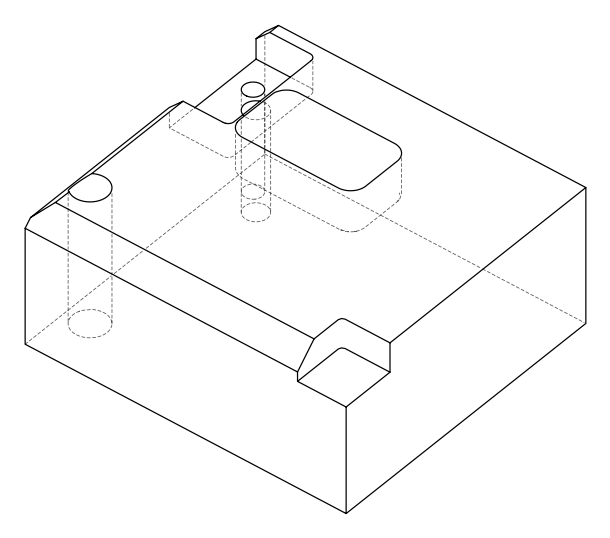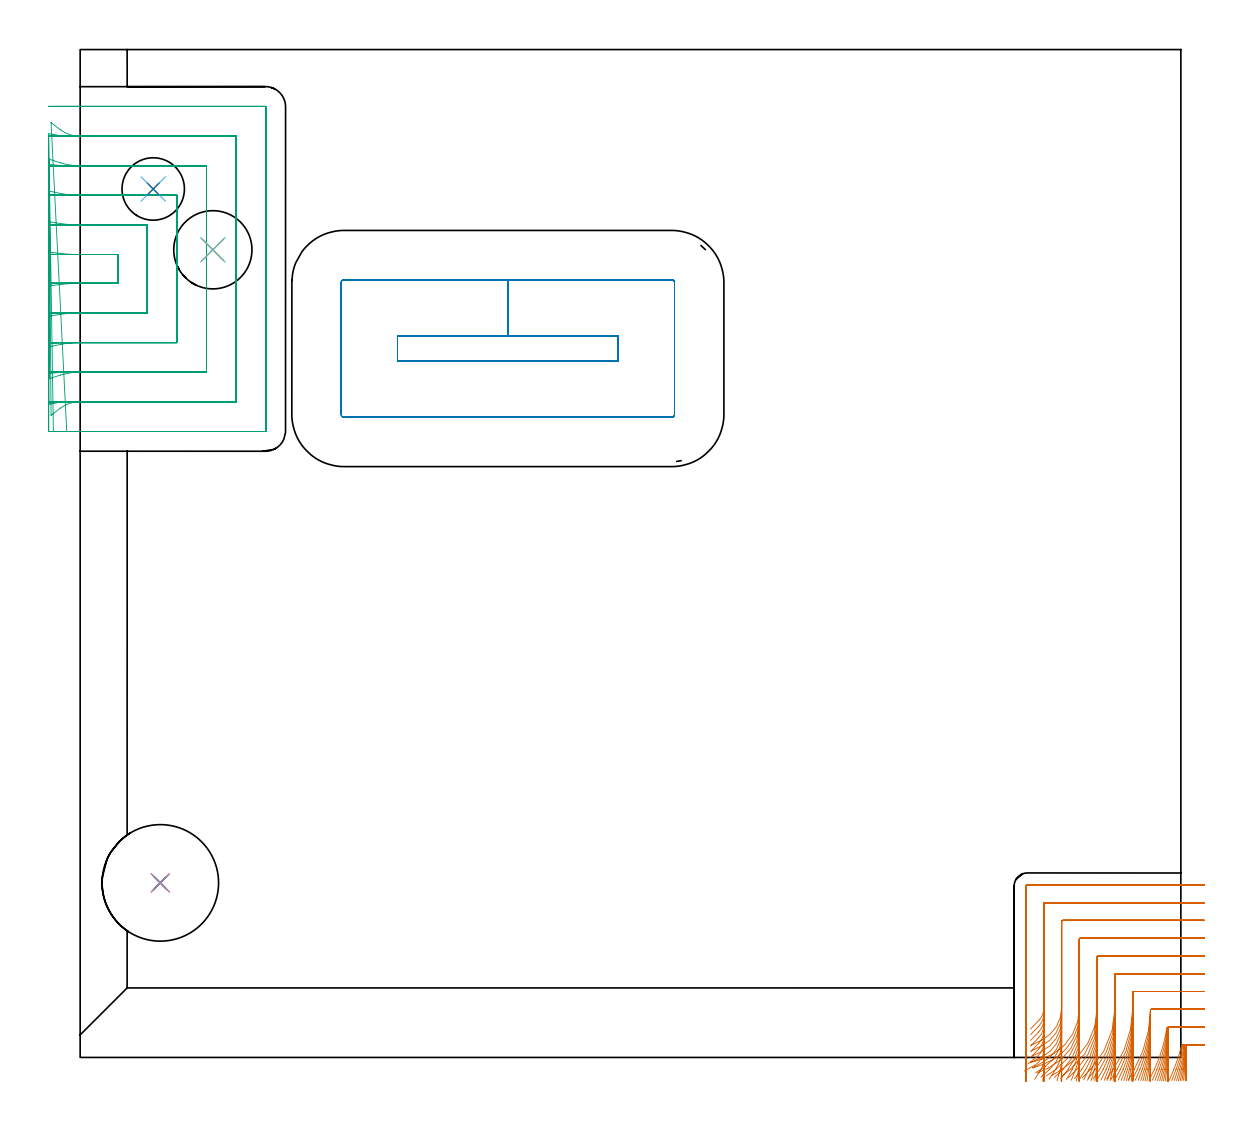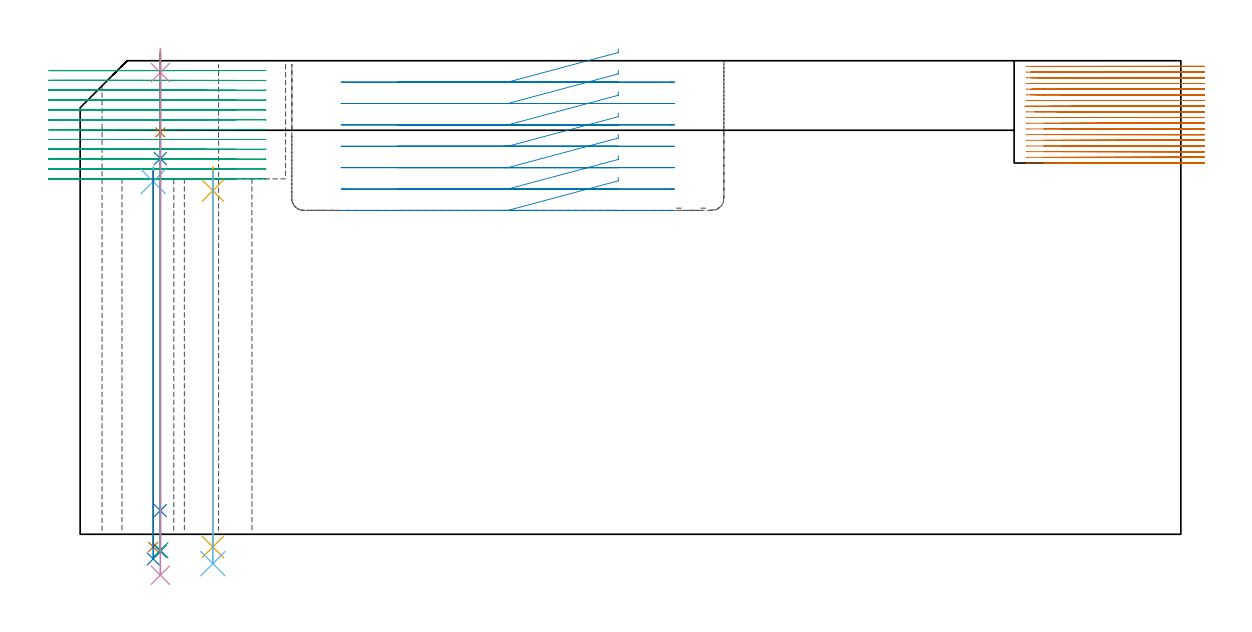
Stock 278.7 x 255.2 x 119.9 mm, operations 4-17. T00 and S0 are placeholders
(PLAN: 17 operations, 12 tool changes, 80.7 min)
(1 AREA_MILL | FG_CHAMFER_SURFACE | UGT0205_001 | 5.69 min | 11259 mm3)
(2 AREA_MILL_1 | FG_CHAMFER_SURFACE_1 | UGT0205_001 | 0.58 min | 1127 mm3)
(3 AREA_MILL_2 | FG_CHAMFER_SURFACE_2 | UGT0205_001 | 13.24 min | 36922 mm3)
(4 MILL_CORNER_NOTCH_RECTANGULAR | CORNER_NOTCH_RECTANGULAR | NXT0201_008 | Follow Part, ap 1.5, ae 75% | 23.04 min | 49807 mm3)
(5 MILL_RECTANGULAR_POCKET | POCKET_RECTANGULAR_STRAIGHT | NXT0201_007 | Follow Part, ap 6.25, ae 75% | 6.21 min | 241589 mm3)
(6 MILL_SLOT | SLOT_PARTIAL_RECTANGULAR | NXT0201_013 | Follow Part, ap 2.5, ae 75% | 28.45 min | 142268 mm3)
(7 SPOT_DRILL | STEP1HOLE | NXT0321_9005460120000 | 0.05 min | 192 mm3)
(8 SPOT_DRILL_1 | STEP1HOLE_1 | NXT0321_9005460120000 | 0.06 min | 175 mm3)
(9 SPOT_DRILL_2 | STEP1HOLE_2 | NXT0321_9005460120000 | 0.04 min | 13 mm3)
(10 DRILL_BLIND_HOLE_INTO_CENTER | STEP1HOLE | NXT0301_092 | 0.08 min | 1753 mm3)
(11 GUN_DRILL_THROUGH_HOLE | STEP1HOLE | UGT0307_009 | 0.6 min | 11652 mm3)
(12 DRILL_TO_ENLARGE_THROUGH_HOLE | STEP1HOLE | NXT0301_104 | 0.51 min | 4853 mm3)
(13 DRILL_TO_ENLARGE_THROUGH_HOLE_1 | STEP1HOLE | UGT0301_394 | 0.53 min | 63202 mm3)
(14 DRILL_THROUGH_HOLE_INTO_CENTER | STEP1HOLE_1 | NXT0301_065 | 0.39 min | 6104 mm3)
(15 DRILL_TO_ENLARGE_THROUGH_HOLE_2 | STEP1HOLE_1 | UGT0301_264 | 0.41 min | 21421 mm3)
(16 DRILL_THROUGH_HOLE_INTO_CENTER_1 | STEP1HOLE_2 | NXT0301_065 | 0.39 min | 6222 mm3)
(17 DRILL_TO_ENLARGE_THROUGH_HOLE_3 | STEP1HOLE_2 | UGT0301_240 | 0.4 min | 11395 mm3)
(TOOL UGT0205_001 | Chamfer Mill 20 x 3 x 45 deg. | D20 FL50 Z2)
(TOOL NXT0201_008 | ENDMILL 6mm [2P460-0600-NA 1630] | D6 FL26 Z6)
(TOOL NXT0201_007 | ENDMILL 25mm [R216.25-25050GCK54P 1620] | D25 R3 FL54 Z5)
(TOOL NXT0201_013 | ENDMILL 10mm | D10 FL30 Z4)
(TOOL NXT0321_9005460120000 | NC Spot Drill, 142deg, 12mm, Carbide, Uncoated | D12 PA142 FL30 Z2)
(TOOL NXT0301_092 | Carbide Drill 12.1mm [860.1-1210-061A1-MM 2214] | D12.1 PA140 FL77 Z2)
(TOOL UGT0307_009 | Gun Drill 12 mm | D12 PA130 FL24 Z1)
(TOOL NXT0301_104 | Carbide Drill 14mm [860.1-1400-112A1-MM 2214] | D14 PA140 FL123 Z2)
(TOOL UGT0301_394 | Twist Drill 29.5 mm | D29.5 PA118 FL165 Z2)
(TOOL NXT0301_065 | Carbide Drill 9.4mm [860.1-0940-075A1-MM 2214] | D9.4 PA140 FL98 Z2)
(TOOL UGT0301_264 | Twist Drill 19.8 mm | D19.8 PA118 FL140 Z2)
(TOOL UGT0301_240 | Twist Drill 15.8 mm | D15.8 PA118 FL120 Z2)
(OP 4 MILL_CORNER_NOTCH_RECTANGULAR)
G17 G21 G94 G90
T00 M6
G54
G17 G0 G90 X284.7 Y3.2 S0 M3
G43 Z129.9 H1
Z118.461
G94 G1 X281.7 F250.
X279.154 F500.
G3 X278.866 Y2.973 R0.3
G2 X276.921 Y-3. R40.5
G1 X275.774 Y-5.772 F250.
G0 Z129.9
X284.7 Y7.7
Z118.461
G1 X281.7
X275.439 F500.
G3 X275.145 Y7.445 R0.3
G2 X271.998 Y-3. R36.
G1 X270.707 Y-5.708 F250.
G0 Z129.9
X284.7 Y12.2
Z118.461
G1 X281.7
X271.292 F500.
G3 X270.995 Y11.908 R0.3
G2 X266.929 Y-3. R31.5
G1 X265.454 Y-5.612 F250.
G0 Z129.9
X284.7 Y16.7
Z118.461
G1 X281.7
X266.797 F500.
G3 X266.5 Y16.403 R0.3
G1 Y12.488
G2 X261.616 Y-3. R27.
G1 X259.895 Y-5.457 F250.
G0 Z129.9
X284.7 Y21.2
Z118.461
G1 X281.7
X262.297 F500.
G3 X262. Y20.903 R0.3
G1 Y12.488
G2 X255.821 Y-3. R22.5
G1 X253.755 Y-5.176 F250.
G0 Z129.9
X284.7 Y25.7
Z118.461
G1 X281.7
X257.798 F500.
G3 X257.5 Y25.402 R0.3
G1 Y12.488
G2 X248.671 Y-3. R18.
G1 X246.09 Y-4.529 F250.
G0 Z129.9
X284.7 Y30.2
Z118.461
G1 X281.7
X253.298 F500.
G3 X253. Y29.902 R0.3
G1 Y12.488
G2 X243.526 Y-0.397 R13.5
G1 X240.663 Y-1.292 F250.
G0 Z129.9
X284.7 Y34.7
Z118.461
G1 X281.7
X248.798 F500.
G3 X248.5 Y34.402 R0.3
G1 Y12.488
G2 X243.5 Y4.426 R9.
G1 X240.813 Y3.093 F250.
G0 Z129.9
X284.7 Y39.2
Z118.461
G1 X281.7
X244.298 F500.
G3 X244. Y38.902 R0.3
G1 Y12.488
G2 X242.726 Y9.351 R4.5
G1 X240.635 Y7.2 F250.
G0 Z129.9
X284.7 Y43.7
Z118.461
G1 X281.7
X239.798 F500.
G3 X239.5 Y43.402 R0.3
G1 Y12.488
Y9.488 F250.
G0 Z129.9
X284.7 Y3.2
Z117.022
G1 X281.7
X279.476 F500.
G3 X279.186 Y2.963 R0.3
G2 X277.488 Y-3. R40.5
G1 X276.447 Y-5.814 F250.
G0 Z129.9
X284.7 Y7.7
Z117.022
G1 X281.7
X275.614 F500.
G3 X275.319 Y7.433 R0.3
G2 X272.648 Y-3. R36.
G1 X271.478 Y-5.762 F250.
G0 Z129.9
X284.7 Y12.2
Z117.022
G1 X281.7
X271.297 F500.
G3 X271. Y11.903 R0.3
G1 Y11.043
G2 X267.697 Y-3. R31.5
G1 X266.359 Y-5.685 F250.
G0 Z129.9
X284.7 Y16.7
Z117.022
G1 X281.7
X266.797 F500.
G3 X266.5 Y16.403 R0.3
G1 Y11.043
G2 X262.561 Y-3. R27.
G1 X261.001 Y-5.562 F250.
G0 Z129.9
X284.7 Y21.2
Z117.022
G1 X281.7
X262.297 F500.
G3 X262. Y20.903 R0.3
G1 Y11.043
G2 X257.08 Y-3. R22.5
G1 X255.208 Y-5.344 F250.
G0 Z129.9
X284.7 Y25.7
Z117.022
G1 X281.7
X257.798 F500.
G3 X257.5 Y25.402 R0.3
G1 Y11.043
G2 X250.761 Y-3. R18.
G1 X248.42 Y-4.877 F250.
G0 Z129.9
X284.7 Y30.2
Z117.022
G1 X281.7
X253.298 F500.
G3 X253. Y29.902 R0.3
G1 Y11.043
G2 X244.015 Y-1.68 R13.5
G1 X241.187 Y-2.683 F250.
G0 Z129.9
X284.7 Y34.7
Z117.022
G1 X281.7
X248.798 F500.
G3 X248.5 Y34.402 R0.3
G1 Y11.043
G2 X243.5 Y2.98 R9.
G1 X240.813 Y1.647 F250.
G0 Z129.9
X284.7 Y39.2
Z117.022
G1 X281.7
X244.298 F500.
G3 X244. Y38.902 R0.3
G1 Y11.043
G2 X242.728 Y7.907 R4.5
G1 X240.638 Y5.755 F250.
G0 Z129.9
X284.7 Y43.7
Z117.022
G1 X281.7
X239.798 F500.
G3 X239.5 Y43.402 R0.3
G1 Y11.043
Y8.043 F250.
G0 Z129.9
X284.7 Y3.2
Z115.583
G1 X281.7
X279.742 F500.
G3 X279.45 Y2.952 R0.3
G2 X277.989 Y-3. R40.5
G1 X277.055 Y-5.851 F250.
G0 Z129.9
X284.7 Y7.7
Z115.583
G1 X281.7
X275.73 F500.
G3 X275.434 Y7.421 R0.3
G2 X273.222 Y-3. R36.
G1 X272.171 Y-5.81 F250.
G0 Z129.9
X284.7 Y12.2
Z115.583
G1 X281.7
X271.297 F500.
G3 X271. Y11.903 R0.3
G1 Y9.604
G2 X268.369 Y-3. R31.5
G1 X267.168 Y-5.749 F250.
G0 Z129.9
X284.7 Y16.7
Z115.583
G1 X281.7
X266.797 F500.
G3 X266.5 Y16.403 R0.3
G1 Y9.604
G2 X263.378 Y-3. R27.
G1 X261.977 Y-5.653 F250.
G0 Z129.9
X284.7 Y21.2
Z115.583
G1 X281.7
X262.297 F500.
G3 X262. Y20.903 R0.3
G1 Y9.604
G2 X258.139 Y-3. R22.5
G1 X256.458 Y-5.485 F250.
G0 Z129.9
X284.7 Y25.7
Z115.583
G1 X281.7
X257.798 F500.
G3 X257.5 Y25.402 R0.3
G1 Y9.604
G2 X252.351 Y-3. R18.
G1 X250.25 Y-5.142 F250.
G0 Z129.9
X284.7 Y30.2
Z115.583
G1 X281.7
X253.298 F500.
G3 X253. Y29.902 R0.3
G1 Y9.604
G2 X245.127 Y-2.668 R13.5
G1 X242.401 Y-3.918 F250.
G0 Z129.9
X284.7 Y34.7
Z115.583
G1 X281.7
X248.798 F500.
G3 X248.5 Y34.402 R0.3
G1 Y9.604
G2 X243.5 Y1.541 R9.
G1 X240.813 Y0.208 F250.
G0 Z129.9
X284.7 Y39.2
Z115.583
G1 X281.7
X244.298 F500.
G3 X244. Y38.902 R0.3
G1 Y9.604
G2 X242.728 Y6.468 R4.5
G1 X240.638 Y4.316 F250.
G0 Z129.9
X284.7 Y43.7
Z115.583
G1 X281.7
X239.798 F500.
G3 X239.5 Y43.402 R0.3
G1 Y9.604
Y6.604 F250.
G0 Z129.9
X284.7 Y3.2
Z114.144
G1 X281.7
X279.956 F500.
G3 X279.662 Y2.942 R0.3
G2 X278.431 Y-3. R40.5
G1 X277.604 Y-5.884 F250.
G0 Z129.9
X284.7 Y7.7
Z114.144
G1 X281.7
X275.789 F500.
G3 X275.492 Y7.409 R0.3
G2 X273.725 Y-3. R36.
G1 X272.795 Y-5.852 F250.
G0 Z129.9
X284.7 Y12.2
Z114.144
G1 X281.7
X271.297 F500.
G3 X271. Y11.903 R0.3
G1 Y8.165
G2 X268.955 Y-3. R31.5
G1 X267.892 Y-5.805 F250.
G0 Z129.9
X284.7 Y16.7
Z114.144
G1 X281.7
X266.797 F500.
G3 X266.5 Y16.403 R0.3
G1 Y8.165
G2 X264.084 Y-3. R27.
G1 X262.843 Y-5.732 F250.
G0 Z129.9
X284.7 Y21.2
Z114.144
G1 X281.7
X262.297 F500.
G3 X262. Y20.903 R0.3
G1 Y8.165
G2 X259.035 Y-3. R22.5
G1 X257.546 Y-5.605 F250.
G0 Z129.9
X284.7 Y25.7
Z114.144
G1 X281.7
X257.798 F500.
G3 X257.5 Y25.402 R0.3
G1 Y8.165
G2 X253.619 Y-3. R18.
G1 X251.758 Y-5.353 F250.
G0 Z129.9
X284.7 Y30.2
Z114.144
G1 X281.7
X253.298 F500.
G3 X253. Y29.902 R0.3
G1 Y8.165
G2 X247.09 Y-3. R13.5
G1 X244.608 Y-4.687 F250.
G0 Z129.9
X284.7 Y34.7
Z114.144
G1 X281.7
X248.798 F500.
G3 X248.5 Y34.402 R0.3
G1 Y8.165
G2 X243.5 Y0.103 R9.
G1 X240.813 Y-1.231 F250.
G0 Z129.9
X284.7 Y39.2
Z114.144
G1 X281.7
X244.298 F500.
G3 X244. Y38.902 R0.3
G1 Y8.165
G2 X242.728 Y5.029 R4.5
G1 X240.638 Y2.877 F250.
G0 Z129.9
X284.7 Y43.7
Z114.144
G1 X281.7
X239.798 F500.
G3 X239.5 Y43.402 R0.3
G1 Y8.165
Y5.165 F250.
G0 Z129.9
X284.7 Y3.2
Z112.705
G1 X281.7
X280.117 F500.
G3 X279.822 Y2.931 R0.3
G2 X278.815 Y-2.998 R40.5
G1 X278.095 Y-5.91 F250.
G0 Z129.9
X284.7 Y7.7
Z112.705
G1 X281.7
X275.797 F500.
G3 X275.5 Y7.403 R0.3
G1 Y6.726
G2 X274.161 Y-3. R36.
G1 X273.351 Y-5.888 F250.
G0 Z129.9
X284.7 Y12.2
Z112.705
G1 X281.7
X271.297 F500.
G3 X271. Y11.903 R0.3
G1 Y6.726
G2 X269.461 Y-3. R31.5
G1 X268.534 Y-5.853 F250.
G0 Z129.9
X284.7 Y16.7
Z112.705
G1 X281.7
X266.797 F500.
G3 X266.5 Y16.403 R0.3
G1 Y6.726
G2 X264.687 Y-3. R27.
G1 X263.607 Y-5.799 F250.
G0 Z129.9
X284.7 Y21.2
Z112.705
G1 X281.7
X262.297 F500.
G3 X262. Y20.903 R0.3
G1 Y6.726
G2 X259.789 Y-3. R22.5
G1 X258.492 Y-5.705 F250.
G0 Z129.9
X284.7 Y25.7
Z112.705
G1 X281.7
X257.798 F500.
G3 X257.5 Y25.402 R0.3
G1 Y6.726
G2 X254.646 Y-3. R18.
G1 X253.025 Y-5.524 F250.
G0 Z129.9
X284.7 Y30.2
Z112.705
G1 X281.7
X253.298 F500.
G3 X253. Y29.902 R0.3
G1 Y6.726
G2 X248.862 Y-3. R13.5
G1 X246.701 Y-5.08 F250.
G0 Z129.9
X284.7 Y34.7
Z112.705
G1 X281.7
X248.798 F500.
G3 X248.5 Y34.402 R0.3
G1 Y6.726
G2 X243.754 Y-1.205 R9.
G1 X241.11 Y-2.623 F250.
G0 Z129.9
X284.7 Y39.2
Z112.705
G1 X281.7
X244.298 F500.
G3 X244. Y38.902 R0.3
G1 Y6.726
G2 X242.728 Y3.591 R4.5
G1 X240.638 Y1.439 F250.
G0 Z129.9
X284.7 Y43.7
Z112.705
G1 X281.7
X239.798 F500.
G3 X239.5 Y43.402 R0.3
G1 Y6.726
Y3.726 F250.
G0 Z129.9
X284.7 Y3.2
Z111.267
G1 X281.7
X280.227 F500.
G3 X279.931 Y2.921 R0.3
G2 X279.149 Y-2.966 R40.5
G1 X278.538 Y-5.903 F250.
G0 Z129.9
X284.7 Y7.7
Z111.267
G1 X281.7
X275.797 F500.
G3 X275.5 Y7.403 R0.3
G1 Y5.291
G2 X274.532 Y-3. R36.
G1 X273.841 Y-5.919 F250.
G0 Z129.9
X284.7 Y12.2
Z111.267
G1 X281.7
X271.297 F500.
G3 X271. Y11.903 R0.3
G1 Y5.291
G2 X269.889 Y-3. R31.5
G1 X269.1 Y-5.894 F250.
G0 Z129.9
X284.7 Y16.7
Z111.267
G1 X281.7
X266.797 F500.
G3 X266.5 Y16.403 R0.3
G1 Y5.291
G2 X265.196 Y-3. R27.
G1 X264.274 Y-5.855 F250.
G0 Z129.9
X284.7 Y21.2
Z111.267
G1 X281.7
X262.297 F500.
G3 X262. Y20.903 R0.3
G1 Y5.291
G2 X260.417 Y-3. R22.5
G1 X259.311 Y-5.789 F250.
G0 Z129.9
X284.7 Y25.7
Z111.267
G1 X281.7
X257.798 F500.
G3 X257.5 Y25.402 R0.3
G1 Y5.291
G2 X255.477 Y-3. R18.
G1 X254.095 Y-5.663 F250.
G0 Z129.9
X284.7 Y30.2
Z111.267
G1 X281.7
X253.298 F500.
G3 X253. Y29.902 R0.3
G1 Y5.291
G2 X250.154 Y-3. R13.5
G1 X248.312 Y-5.368 F250.
G0 Z129.9
X284.7 Y34.7
Z111.267
G1 X281.7
X248.798 F500.
G3 X248.5 Y34.402 R0.3
G1 Y5.291
G2 X244.442 Y-2.231 R9.
G1 X241.935 Y-3.878 F250.
G0 Z129.9
X284.7 Y39.2
Z111.267
G1 X281.7
X244.298 F500.
G3 X244. Y38.902 R0.3
G1 Y5.291
G2 X242.728 Y2.156 R4.5
G1 X240.638 Y0.004 F250.
G0 Z129.9
X284.7 Y43.7
Z111.267
G1 X281.7
X239.798 F500.
G3 X239.5 Y43.402 R0.3
G1 Y5.291
Y2.291 F250.
G0 Z129.9
X284.7 Y3.2
Z109.828
G1 X281.7
X280.289 F500.
G3 X279.992 Y2.909 R0.3
G2 X279.454 Y-2.904 R40.5
G1 X278.964 Y-5.863 F250.
G0 Z129.9
X284.7 Y7.7
Z109.828
G1 X281.7
X275.797 F500.
G3 X275.5 Y7.403 R0.3
G1 Y3.722
G2 X274.867 Y-3. R36.
G1 X274.307 Y-5.947 F250.
G0 Z129.9
X284.7 Y12.2
Z109.828
G1 X281.7
X271.297 F500.
G3 X271. Y11.903 R0.3
G1 Y3.722
G2 X270.275 Y-3. R31.5
G1 X269.634 Y-5.931 F250.
G0 Z129.9
X284.7 Y16.7
Z109.828
G1 X281.7
X266.797 F500.
G3 X266.5 Y16.403 R0.3
G1 Y3.722
G2 X265.65 Y-3. R27.
G1 X264.903 Y-5.906 F250.
G0 Z129.9
X284.7 Y21.2
Z109.828
G1 X281.7
X262.297 F500.
G3 X262. Y20.903 R0.3
G1 Y3.722
G2 X260.973 Y-3. R22.5
G1 X260.076 Y-5.863 F250.
G0 Z129.9
X284.7 Y25.7
Z109.828
G1 X281.7
X257.798 F500.
G3 X257.5 Y25.402 R0.3
G1 Y3.722
G2 X256.198 Y-3. R18.
G1 X255.078 Y-5.783 F250.
G0 Z129.9
X284.7 Y30.2
Z109.828
G1 X281.7
X253.298 F500.
G3 X253. Y29.902 R0.3
G1 Y3.722
G2 X251.208 Y-3. R13.5
G1 X249.714 Y-5.602 F250.
G0 Z129.9
X284.7 Y34.7
Z109.828
G1 X281.7
X248.798 F500.
G3 X248.5 Y34.402 R0.3
G1 Y3.722
G2 X245.485 Y-3. R9.
G1 X243.244 Y-4.995 F250.
G0 Z129.9
X284.7 Y39.2
Z109.828
G1 X281.7
X244.298 F500.
G3 X244. Y38.902 R0.3
G1 Y3.722
G2 X242.274 Y0.179 R4.5
G1 X239.912 Y-1.671 F250.
G0 Z129.9
X284.7 Y43.7
Z109.828
G1 X281.7
X239.798 F500.
G3 X239.5 Y43.402 R0.3
G1 Y3.722
Y0.722 F250.
G0 Z129.9
X284.7 Y3.2
Z108.389
G1 X281.7
X280.297 F500.
G3 X280. Y2.903 R0.3
G1 Y1.959
G2 X279.717 Y-2.822 R40.5
G1 X279.363 Y-5.801 F250.
G0 Z129.9
X284.7 Y7.7
Z108.389
G1 X281.7
X275.797 F500.
G3 X275.5 Y7.403 R0.3
G1 Y1.959
G2 X275.157 Y-3. R36.
G1 X274.744 Y-5.971 F250.
G0 Z129.9
X284.7 Y12.2
Z108.389
G1 X281.7
X271.297 F500.
G3 X271. Y11.903 R0.3
G1 Y1.959
G2 X270.607 Y-3. R31.5
G1 X270.135 Y-5.963 F250.
G0 Z129.9
X284.7 Y16.7
Z108.389
G1 X281.7
X266.797 F500.
G3 X266.5 Y16.403 R0.3
G1 Y1.959
G2 X266.041 Y-3. R27.
G1 X265.49 Y-5.949 F250.
G0 Z129.9
X284.7 Y21.2
Z108.389
G1 X281.7
X262.297 F500.
G3 X262. Y20.903 R0.3
G1 Y1.959
G2 X261.447 Y-3. R22.5
G1 X260.785 Y-5.926 F250.
G0 Z129.9
X284.7 Y25.7
Z108.389
G1 X281.7
X257.798 F500.
G3 X257.5 Y25.402 R0.3
G1 Y1.959
G2 X256.803 Y-3. R18.
G1 X255.977 Y-5.884 F250.
G0 Z129.9
X284.7 Y30.2
Z108.389
G1 X281.7
X253.298 F500.
G3 X253. Y29.902 R0.3
G1 Y1.959
G2 X252.056 Y-3. R13.5
G1 X250.954 Y-5.79 F250.
G0 Z129.9
X284.7 Y34.7
Z108.389
G1 X281.7
X248.798 F500.
G3 X248.5 Y34.402 R0.3
G1 Y1.959
G2 X247.01 Y-3. R9.
G1 X245.357 Y-5.503 F250.
G0 Z129.9
X284.7 Y39.2
Z108.389
G1 X281.7
X244.298 F500.
G3 X244. Y38.902 R0.3
G1 Y1.959
G2 X241.683 Y-1.976 R4.5
G1 X239.06 Y-3.431 F250.
G0 Z129.9
X284.7 Y43.7
Z108.389
G1 X281.7
X239.798 F500.
G3 X239.5 Y43.402 R0.3
G1 Y1.959
Y-1.041 F250.
G0 Z129.9
X284.7 Y3.2
Z106.95
G1 X281.7
X280.297 F500.
G3 X280. Y2.903 R0.3
G1 Y-0.583
G2 X279.943 Y-2.73 R40.5
G1 X279.784 Y-5.726 F250.
G0 Z129.9
X284.7 Y7.7
Z106.95
G1 X281.7
X275.797 F500.
G3 X275.5 Y7.403 R0.3
G1 Y-0.583
G2 X275.419 Y-3. R36.
G1 X275.217 Y-5.993 F250.
G0 Z129.9
X284.7 Y12.2
Z106.95
G1 X281.7
X271.297 F500.
G3 X271. Y11.903 R0.3
G1 Y-0.583
G2 X270.907 Y-3. R31.5
G1 X270.677 Y-5.991 F250.
G0 Z129.9
X284.7 Y16.7
Z106.95
G1 X281.7
X266.797 F500.
G3 X266.5 Y16.403 R0.3
G1 Y-0.583
G2 X266.392 Y-3. R27.
G1 X266.123 Y-5.988 F250.
G0 Z129.9
X284.7 Y21.2
Z106.95
G1 X281.7
X262.297 F500.
G3 X262. Y20.903 R0.3
G1 Y-0.583
G2 X261.87 Y-3. R22.5
G1 X261.547 Y-5.983 F250.
G0 Z129.9
X284.7 Y25.7
Z106.95
G1 X281.7
X257.798 F500.
G3 X257.5 Y25.402 R0.3
G1 Y-0.583
G2 X257.337 Y-3. R18.
G1 X256.934 Y-5.973 F250.
G0 Z129.9
X284.7 Y30.2
Z106.95
G1 X281.7
X253.298 F500.
G3 X253. Y29.902 R0.3
G1 Y-0.583
G2 X252.782 Y-3. R13.5
G1 X252.245 Y-5.952 F250.
G0 Z129.9
X284.7 Y34.7
Z106.95
G1 X281.7
X248.798 F500.
G3 X248.5 Y34.402 R0.3
G1 Y-0.583
G2 X248.169 Y-3. R9.
G1 X247.364 Y-5.89 F250.
G0 Z129.9
X284.7 Y39.2
Z106.95
G1 X281.7
X244.298 F500.
G3 X244. Y38.902 R0.3
G1 Y-0.583
G2 X243.296 Y-3. R4.5
G1 X241.684 Y-5.53 F250.
G0 Z129.9
X284.7 Y43.7
Z106.95
G1 X281.7
X239.798 F500.
G3 X239.5 Y43.402 R0.3
G1 Y-0.583
Y-3.583 F250.
G0 Z129.9
X284.7 Y3.2
Z105.511
G1 X281.7
X280.297 F500.
G3 X280. Y2.903 R0.3
G1 Y-2.624
Y-2.704
X279.994 Y-5.704 F250.
G0 Z129.9
X284.7 Y7.7
Z105.511
G1 X281.7
X275.797 F500.
G3 X275.5 Y7.403 R0.3
G1 Y-2.624
G2 X275.498 Y-3. R36.
G1 X275.467 Y-6. F250.
G0 Z129.9
X284.7 Y12.2
Z105.511
G1 X281.7
X271.297 F500.
G3 X271. Y11.903 R0.3
G1 Y-2.624
G2 X270.998 Y-3. R31.5
G1 X270.962 Y-6. F250.
G0 Z129.9
X284.7 Y16.7
Z105.511
G1 X281.7
X266.797 F500.
G3 X266.5 Y16.403 R0.3
G1 Y-2.624
G2 X266.497 Y-3. R27.
G1 X266.456 Y-6. F250.
G0 Z129.9
X284.7 Y21.2
Z105.511
G1 X281.7
X262.297 F500.
G3 X262. Y20.903 R0.3
G1 Y-2.624
G2 X261.997 Y-3. R22.5
G1 X261.947 Y-6. F250.
G0 Z129.9
X284.7 Y25.7
Z105.511
G1 X281.7
X257.798 F500.
G3 X257.5 Y25.402 R0.3
G1 Y-2.624
G2 X257.496 Y-3. R18.
G1 X257.433 Y-5.999 F250.
G0 Z129.9
X284.7 Y30.2
Z105.511
G1 X281.7
X253.298 F500.
G3 X253. Y29.902 R0.3
G1 Y-2.624
G2 X252.995 Y-3. R13.5
G1 X252.911 Y-5.999 F250.
G0 Z129.9
X284.7 Y34.7
Z105.511
G1 X281.7
X248.798 F500.
G3 X248.5 Y34.402 R0.3
G1 Y-2.624
G2 X248.492 Y-3. R9.
G1 X248.367 Y-5.997 F250.
G0 Z129.9
X284.7 Y39.2
Z105.511
G1 X281.7
X244.298 F500.
G3 X244. Y38.902 R0.3
G1 Y-2.624
G2 X243.984 Y-3. R4.5
G1 X243.733 Y-5.989 F250.
G0 Z129.9
X284.7 Y43.7
Z105.511
G1 X281.7
X239.798 F500.
G3 X239.5 Y43.402 R0.3
G1 Y-2.624
Y-5.624 F250.
G0 Z129.9
X284.7 Y3.2
Z104.072
G1 X281.7
X280.297 F500.
G3 X280. Y2.903 R0.3
G1 Y-2.704
Y-5.704 F250.
G0 Z129.9
X284.7 Y7.7
Z104.072
G1 X281.7
X275.797 F500.
G3 X275.5 Y7.403 R0.3
G1 Y-3.
Y-6. F250.
G0 Z129.9
X284.7 Y12.2
Z104.072
G1 X281.7
X271.297 F500.
G3 X271. Y11.903 R0.3
G1 Y-3.
Y-6. F250.
G0 Z129.9
X284.7 Y16.7
Z104.072
G1 X281.7
X266.797 F500.
G3 X266.5 Y16.403 R0.3
G1 Y-3.
Y-6. F250.
G0 Z129.9
X284.7 Y21.2
Z104.072
G1 X281.7
X262.297 F500.
G3 X262. Y20.903 R0.3
G1 Y-3.
Y-6. F250.
G0 Z129.9
X284.7 Y25.7
Z104.072
G1 X281.7
X257.798 F500.
G3 X257.5 Y25.402 R0.3
G1 Y-3.
Y-6. F250.
G0 Z129.9
X284.7 Y30.2
Z104.072
G1 X281.7
X253.298 F500.
G3 X253. Y29.902 R0.3
G1 Y-3.
Y-6. F250.
G0 Z129.9
X284.7 Y34.7
Z104.072
G1 X281.7
X248.798 F500.
G3 X248.5 Y34.402 R0.3
G1 Y-3.
Y-6. F250.
G0 Z129.9
X284.7 Y39.2
Z104.072
G1 X281.7
X244.298 F500.
G3 X244. Y38.902 R0.3
G1 Y-3.
Y-6. F250.
G0 Z129.9
X284.7 Y43.7
Z104.072
G1 X281.7
X239.798 F500.
G3 X239.5 Y43.402 R0.3
G1 Y-3.
Y-6. F250.
G0 Z129.9
X284.7 Y3.2
Z102.633
G1 X281.7
X280.297 F500.
G3 X280. Y2.903 R0.3
G1 Y-2.704
Y-5.704 F250.
G0 Z129.9
X284.7 Y7.7
Z102.633
G1 X281.7
X275.797 F500.
G3 X275.5 Y7.403 R0.3
G1 Y-3.
Y-6. F250.
G0 Z129.9
X284.7 Y12.2
Z102.633
G1 X281.7
X271.297 F500.
G3 X271. Y11.903 R0.3
G1 Y-3.
Y-6. F250.
G0 Z129.9
X284.7 Y16.7
Z102.633
G1 X281.7
X266.797 F500.
G3 X266.5 Y16.403 R0.3
G1 Y-3.
Y-6. F250.
G0 Z129.9
X284.7 Y21.2
Z102.633
G1 X281.7
X262.297 F500.
G3 X262. Y20.903 R0.3
G1 Y-3.
Y-6. F250.
G0 Z129.9
X284.7 Y25.7
Z102.633
G1 X281.7
X257.798 F500.
G3 X257.5 Y25.402 R0.3
G1 Y-3.
Y-6. F250.
G0 Z129.9
X284.7 Y30.2
Z102.633
G1 X281.7
X253.298 F500.
G3 X253. Y29.902 R0.3
G1 Y-3.
Y-6. F250.
G0 Z129.9
X284.7 Y34.7
Z102.633
G1 X281.7
X248.798 F500.
G3 X248.5 Y34.402 R0.3
G1 Y-3.
Y-6. F250.
G0 Z129.9
X284.7 Y39.2
Z102.633
G1 X281.7
X244.298 F500.
G3 X244. Y38.902 R0.3
G1 Y-3.
Y-6. F250.
G0 Z129.9
X284.7 Y43.7
Z102.633
G1 X281.7
X239.798 F500.
G3 X239.5 Y43.402 R0.3
G1 Y-3.
Y-6. F250.
G0 Z129.9
X284.7 Y3.2
Z101.194
G1 X281.7
X280.297 F500.
G3 X280. Y2.903 R0.3
G1 Y-2.704
Y-5.704 F250.
G0 Z129.9
X284.7 Y7.7
Z101.194
G1 X281.7
X275.797 F500.
G3 X275.5 Y7.403 R0.3
G1 Y-3.
Y-6. F250.
G0 Z129.9
X284.7 Y12.2
Z101.194
G1 X281.7
X271.297 F500.
G3 X271. Y11.903 R0.3
G1 Y-3.
Y-6. F250.
G0 Z129.9
X284.7 Y16.7
Z101.194
G1 X281.7
X266.797 F500.
G3 X266.5 Y16.403 R0.3
G1 Y-3.
Y-6. F250.
G0 Z129.9
X284.7 Y21.2
Z101.194
G1 X281.7
X262.297 F500.
G3 X262. Y20.903 R0.3
G1 Y-3.
Y-6. F250.
G0 Z129.9
X284.7 Y25.7
Z101.194
G1 X281.7
X257.798 F500.
G3 X257.5 Y25.402 R0.3
G1 Y-3.
Y-6. F250.
G0 Z129.9
X284.7 Y30.2
Z101.194
G1 X281.7
X253.298 F500.
G3 X253. Y29.902 R0.3
G1 Y-3.
Y-6. F250.
G0 Z129.9
X284.7 Y34.7
Z101.194
G1 X281.7
X248.798 F500.
G3 X248.5 Y34.402 R0.3
G1 Y-3.
Y-6. F250.
G0 Z129.9
X284.7 Y39.2
Z101.194
G1 X281.7
X244.298 F500.
G3 X244. Y38.902 R0.3
G1 Y-3.
Y-6. F250.
G0 Z129.9
X284.7 Y43.7
Z101.194
G1 X281.7
X239.798 F500.
G3 X239.5 Y43.402 R0.3
G1 Y-3.
Y-6. F250.
G0 Z129.9
X284.7 Y3.2
Z99.756
G1 X281.7
X280.297 F500.
G3 X280. Y2.903 R0.3
G1 Y-2.704
Y-5.704 F250.
G0 Z129.9
X284.7 Y7.7
Z99.756
G1 X281.7
X275.797 F500.
G3 X275.5 Y7.403 R0.3
G1 Y-3.
Y-6. F250.
G0 Z129.9
X284.7 Y12.2
Z99.756
G1 X281.7
X271.297 F500.
G3 X271. Y11.903 R0.3
G1 Y-3.
Y-6. F250.
G0 Z129.9
X284.7 Y16.7
Z99.756
G1 X281.7
X266.797 F500.
G3 X266.5 Y16.403 R0.3
G1 Y-3.
Y-6. F250.
G0 Z129.9
X284.7 Y21.2
Z99.756
G1 X281.7
X262.297 F500.
G3 X262. Y20.903 R0.3
G1 Y-3.
Y-6. F250.
G0 Z129.9
X284.7 Y25.7
Z99.756
G1 X281.7
X257.798 F500.
G3 X257.5 Y25.402 R0.3
G1 Y-3.
Y-6. F250.
G0 Z129.9
X284.7 Y30.2
Z99.756
G1 X281.7
X253.298 F500.
G3 X253. Y29.902 R0.3
G1 Y-3.
Y-6. F250.
G0 Z129.9
X284.7 Y34.7
Z99.756
G1 X281.7
X248.798 F500.
G3 X248.5 Y34.402 R0.3
G1 Y-3.
Y-6. F250.
G0 Z129.9
X284.7 Y39.2
Z99.756
G1 X281.7
X244.298 F500.
G3 X244. Y38.902 R0.3
G1 Y-3.
Y-6. F250.
G0 Z129.9
X284.7 Y43.7
Z99.756
G1 X281.7
X239.798 F500.
G3 X239.5 Y43.402 R0.3
G1 Y-3.
Y-6. F250.
G0 Z129.9
X284.7 Y3.2
Z98.317
G1 X281.7
X280.297 F500.
G3 X280. Y2.903 R0.3
G1 Y-2.704
Y-5.704 F250.
G0 Z129.9
X284.7 Y7.7
Z98.317
G1 X281.7
X275.797 F500.
G3 X275.5 Y7.403 R0.3
G1 Y-3.
Y-6. F250.
G0 Z129.9
X284.7 Y12.2
Z98.317
G1 X281.7
X271.297 F500.
G3 X271. Y11.903 R0.3
G1 Y-3.
Y-6. F250.
G0 Z129.9
X284.7 Y16.7
Z98.317
G1 X281.7
X266.797 F500.
G3 X266.5 Y16.403 R0.3
G1 Y-3.
Y-6. F250.
G0 Z129.9
X284.7 Y21.2
Z98.317
G1 X281.7
X262.297 F500.
G3 X262. Y20.903 R0.3
G1 Y-3.
Y-6. F250.
G0 Z129.9
X284.7 Y25.7
Z98.317
G1 X281.7
X257.798 F500.
G3 X257.5 Y25.402 R0.3
G1 Y-3.
Y-6. F250.
G0 Z129.9
X284.7 Y30.2
Z98.317
G1 X281.7
X253.298 F500.
G3 X253. Y29.902 R0.3
G1 Y-3.
Y-6. F250.
G0 Z129.9
X284.7 Y34.7
Z98.317
G1 X281.7
X248.798 F500.
G3 X248.5 Y34.402 R0.3
G1 Y-3.
Y-6. F250.
G0 Z129.9
X284.7 Y39.2
Z98.317
G1 X281.7
X244.298 F500.
G3 X244. Y38.902 R0.3
G1 Y-3.
Y-6. F250.
G0 Z129.9
X284.7 Y43.7
Z98.317
G1 X281.7
X239.798 F500.
G3 X239.5 Y43.402 R0.3
G1 Y-3.
Y-6. F250.
G0 Z129.9
X284.7 Y3.2
Z96.878
G1 X281.7
X280.297 F500.
G3 X280. Y2.903 R0.3
G1 Y-2.704
Y-5.704 F250.
G0 Z129.9
X284.7 Y7.7
Z96.878
G1 X281.7
X275.797 F500.
G3 X275.5 Y7.403 R0.3
G1 Y-3.
Y-6. F250.
G0 Z129.9
X284.7 Y12.2
Z96.878
G1 X281.7
X271.297 F500.
G3 X271. Y11.903 R0.3
G1 Y-3.
Y-6. F250.
G0 Z129.9
X284.7 Y16.7
Z96.878
G1 X281.7
X266.797 F500.
G3 X266.5 Y16.403 R0.3
G1 Y-3.
Y-6. F250.
G0 Z129.9
X284.7 Y21.2
Z96.878
G1 X281.7
X262.297 F500.
G3 X262. Y20.903 R0.3
G1 Y-3.
Y-6. F250.
G0 Z129.9
X284.7 Y25.7
Z96.878
G1 X281.7
X257.798 F500.
G3 X257.5 Y25.402 R0.3
G1 Y-3.
Y-6. F250.
G0 Z129.9
X284.7 Y30.2
Z96.878
G1 X281.7
X253.298 F500.
G3 X253. Y29.902 R0.3
G1 Y-3.
Y-6. F250.
G0 Z129.9
X284.7 Y34.7
Z96.878
G1 X281.7
X248.798 F500.
G3 X248.5 Y34.402 R0.3
G1 Y-3.
Y-6. F250.
G0 Z129.9
X284.7 Y39.2
Z96.878
G1 X281.7
X244.298 F500.
G3 X244. Y38.902 R0.3
G1 Y-3.
Y-6. F250.
G0 Z129.9
X284.7 Y43.7
Z96.878
G1 X281.7
X239.798 F500.
G3 X239.5 Y43.402 R0.3
G1 Y-3.
Y-6. F250.
G0 Z129.9
X284.7 Y3.2
Z95.439
G1 X281.7
X280.297 F500.
G3 X280. Y2.903 R0.3
G1 Y-2.704
Y-5.704 F250.
G0 Z129.9
X284.7 Y7.7
Z95.439
G1 X281.7
X275.797 F500.
G3 X275.5 Y7.403 R0.3
G1 Y-3.
Y-6. F250.
G0 Z129.9
X284.7 Y12.2
Z95.439
G1 X281.7
X271.297 F500.
G3 X271. Y11.903 R0.3
G1 Y-3.
Y-6. F250.
G0 Z129.9
X284.7 Y16.7
Z95.439
G1 X281.7
X266.797 F500.
G3 X266.5 Y16.403 R0.3
G1 Y-3.
Y-6. F250.
G0 Z129.9
X284.7 Y21.2
Z95.439
G1 X281.7
X262.297 F500.
G3 X262. Y20.903 R0.3
G1 Y-3.
Y-6. F250.
G0 Z129.9
X284.7 Y25.7
Z95.439
G1 X281.7
X257.798 F500.
G3 X257.5 Y25.402 R0.3
G1 Y-3.
Y-6. F250.
G0 Z129.9
X284.7 Y30.2
Z95.439
G1 X281.7
X253.298 F500.
G3 X253. Y29.902 R0.3
G1 Y-3.
Y-6. F250.
G0 Z129.9
X284.7 Y34.7
Z95.439
G1 X281.7
X248.798 F500.
G3 X248.5 Y34.402 R0.3
G1 Y-3.
Y-6. F250.
G0 Z129.9
X284.7 Y39.2
Z95.439
G1 X281.7
X244.298 F500.
G3 X244. Y38.902 R0.3
G1 Y-3.
Y-6. F250.
G0 Z129.9
X284.7 Y43.7
Z95.439
G1 X281.7
X239.798 F500.
G3 X239.5 Y43.402 R0.3
G1 Y-3.
Y-6. F250.
G0 Z129.9
X284.7 Y3.2
Z94.
G1 X281.7
X280.297 F500.
G3 X280. Y2.903 R0.3
G1 Y-2.704
Y-5.704 F250.
G0 Z129.9
X284.7 Y7.7
Z94.
G1 X281.7
X275.797 F500.
G3 X275.5 Y7.403 R0.3
G1 Y-3.
Y-6. F250.
G0 Z129.9
X284.7 Y12.2
Z94.
G1 X281.7
X271.297 F500.
G3 X271. Y11.903 R0.3
G1 Y-3.
Y-6. F250.
G0 Z129.9
X284.7 Y16.7
Z94.
G1 X281.7
X266.797 F500.
G3 X266.5 Y16.403 R0.3
G1 Y-3.
Y-6. F250.
G0 Z129.9
X284.7 Y21.2
Z94.
G1 X281.7
X262.297 F500.
G3 X262. Y20.903 R0.3
G1 Y-3.
Y-6. F250.
G0 Z129.9
X284.7 Y25.7
Z94.
G1 X281.7
X257.798 F500.
G3 X257.5 Y25.402 R0.3
G1 Y-3.
Y-6. F250.
G0 Z129.9
X284.7 Y30.2
Z94.
G1 X281.7
X253.298 F500.
G3 X253. Y29.902 R0.3
G1 Y-3.
Y-6. F250.
G0 Z129.9
X284.7 Y34.7
Z94.
G1 X281.7
X248.798 F500.
G3 X248.5 Y34.402 R0.3
G1 Y-3.
Y-6. F250.
G0 Z129.9
X284.7 Y39.2
Z94.
G1 X281.7
X244.298 F500.
G3 X244. Y38.902 R0.3
G1 Y-3.
Y-6. F250.
G0 Z129.9
X284.7 Y43.7
Z94.
G1 X281.7
X239.798 F500.
G3 X239.5 Y43.402 R0.3
G1 Y-3.
Y-6. F250.
G0 Z129.9
M5
M2
(OP 5 MILL_RECTANGULAR_POCKET)
G17 G21 G94 G90
T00 M6
G54
G17 G0 G90 X136.25 Y179.198 S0 M3
G43 Z129.9 H1
Z122.9
G94 G1 Y182.65 Z121.975 F250.
X108.3 Z114.486
X80.35 F500.
Y176.35
X136.25
Y182.65
X108.3
Y196.9
X66.8
G3 X66.1 Y196.2 R0.7
G1 Y162.8
G3 X66.8 Y162.1 R0.7
G1 X149.8
G3 X150.5 Y162.8 R0.7
G1 Y196.2
G3 X149.8 Y196.9 R0.7
G1 X108.3
X107.3
G0 X136.25 Y179.198 Z117.486
G1 Y182.65 Z116.561 F250.
X108.3 Z109.071
X80.35 F500.
Y176.35
X136.25
Y182.65
X108.3
Y196.9
X66.8
G3 X66.1 Y196.2 R0.7
G1 Y162.8
G3 X66.8 Y162.1 R0.7
G1 X149.8
G3 X150.5 Y162.8 R0.7
G1 Y196.2
G3 X149.8 Y196.9 R0.7
G1 X108.3
X107.3
G0 X136.25 Y179.198 Z112.071
G1 Y182.65 Z111.146 F250.
X108.3 Z103.657
X80.35 F500.
Y176.35
X136.25
Y182.65
X108.3
Y196.9
X66.8
G3 X66.1 Y196.2 R0.7
G1 Y162.8
G3 X66.8 Y162.1 R0.7
G1 X149.8
G3 X150.5 Y162.8 R0.7
G1 Y196.2
G3 X149.8 Y196.9 R0.7
G1 X108.3
X107.3
G0 X136.25 Y179.198 Z106.657
G1 Y182.65 Z105.732 F250.
X108.3 Z98.243
X80.35 F500.
Y176.35
X136.25
Y182.65
X108.3
Y196.9
X66.8
G3 X66.1 Y196.2 R0.7
G1 Y162.8
G3 X66.8 Y162.1 R0.7
G1 X149.8
G3 X150.5 Y162.8 R0.7
G1 Y196.2
G3 X149.8 Y196.9 R0.7
G1 X108.3
X107.3
G0 X136.25 Y179.198 Z101.243
G1 Y182.65 Z100.318 F250.
X108.3 Z92.829
X80.35 F500.
Y176.35
X136.25
Y182.65
X108.3
Y196.9
X66.8
G3 X66.1 Y196.2 R0.7
G1 Y162.8
G3 X66.8 Y162.1 R0.7
G1 X149.8
G3 X150.5 Y162.8 R0.7
G1 Y196.2
G3 X149.8 Y196.9 R0.7
G1 X108.3
X107.3
G0 X136.25 Y179.198 Z95.829
G1 Y182.65 Z94.903 F250.
X108.3 Z87.414
X80.35 F500.
Y176.35
X136.25
Y182.65
X108.3
Y196.9
X66.8
G3 X66.1 Y196.2 R0.7
G1 Y162.8
G3 X66.8 Y162.1 R0.7
G1 X149.8
G3 X150.5 Y162.8 R0.7
G1 Y196.2
G3 X149.8 Y196.9 R0.7
G1 X108.3
X107.3
G0 X136.25 Y179.198 Z90.414
G1 Y182.65 Z89.489 F250.
X108.3 Z82.
X80.35 F500.
Y176.35
X136.25
Y182.65
X108.3
Y196.9
X66.8
G3 X66.1 Y196.2 R0.7
G1 Y162.8
G3 X66.8 Y162.1 R0.7
G1 X149.8
G3 X150.5 Y162.8 R0.7
G1 Y196.2
G3 X149.8 Y196.9 R0.7
G1 X108.3
X107.3
G0 Z129.9
M5
M2
(OP 6 MILL_SLOT)
G17 G21 G94 G90
T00 M6
G54
G17 G0 G90 X-7.977 Y195.348 S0 M3
G43 Z129.9 H0
Z117.408
G94 G1 X-5. Y195.716 F250.
G2 X-0.397 Y196. R37.5 F500.
G1 X9.5
Y203.3
X-0.395
G2 X-5. Y203.584 R37.5
G1 X-7.977 Y203.952 F250.
X-7.964 Y187.684
X-5. Y188.145
G2 X-0.397 Y188.5 R30. F500.
G1 X17.
Y210.8
X-0.395
G2 X-5. Y211.156 R30.
G1 X-7.964 Y211.616 F250.
X-7.937 Y179.91
X-5. Y180.524
G2 X-0.397 Y181. R22.5 F500.
G1 X24.5
Y218.3
X-0.395
G2 X-5. Y218.776 R22.5
G1 X-7.936 Y219.39 F250.
X-7.855 Y171.856
X-5. Y172.776
G2 X-0.397 Y173.5 R15. F500.
G1 X32.
Y225.8
X-0.395
G2 X-5. Y226.524 R15.
G1 X-7.855 Y227.445 F250.
X-7.368 Y162.58
X-5. Y164.421
G2 X-0.397 Y166. R7.5 F500.
G1 X39.5
Y233.3
X-0.395
G2 X-5. Y234.88 R7.5
G1 X-7.368 Y236.722 F250.
X-3.397 Y158.5 F500.
X-0.397 F250.
X46.9 F500.
X46.955 Y158.505
X46.995 Y158.545
X47. Y158.6
Y240.7
X46.995 Y240.755
X46.955 Y240.795
X46.9 Y240.8
X-0.395
X-3.395 F250.
G0 Z129.9
X-7.998 Y195.882
Z114.917
G1 X-5. Y195.98
G2 X-3.772 Y196. R37.5 F500.
G1 X9.5
Y203.3
X-3.77
G2 X-5. Y203.32 R37.5
G1 X-7.998 Y203.419 F250.
X-7.997 Y188.352
X-5. Y188.475
G2 X-3.772 Y188.5 R30. F500.
G1 X17.
Y210.8
X-3.77
G2 X-5. Y210.825 R30.
G1 X-7.997 Y210.948 F250.
X-7.996 Y180.803
X-5. Y180.966
G2 X-3.772 Y181. R22.5 F500.
G1 X24.5
Y218.3
X-3.77
G2 X-5. Y218.334 R22.5
G1 X-7.996 Y218.498 F250.
X-7.99 Y173.204
X-5. Y173.45
G2 X-3.772 Y173.5 R15. F500.
G1 X32.
Y225.8
X-3.77
G2 X-5. Y225.85 R15.
G1 X-7.99 Y226.096 F250.
X-7.96 Y165.408
X-5. Y165.899
G2 X-3.772 Y166. R7.5 F500.
G1 X39.5
Y233.3
X-3.77
G2 X-5. Y233.401 R7.5
G1 X-7.959 Y233.893 F250.
X-6.772 Y158.5
X-3.772
X46.9 F500.
X46.955 Y158.505
X46.995 Y158.545
X47. Y158.6
Y240.7
X46.995 Y240.755
X46.955 Y240.795
X46.9 Y240.8
X-3.77
X-6.77 F250.
G0 X-8. Y195.996 Z112.425
G1 X-5. Y196.
X-4.946 F500.
X9.5
Y203.3
X-4.945
X-5.
X-8. Y203.304 F250.
Y188.495
X-5. Y188.5
X-4.946 F500.
X17.
Y210.8
X-4.945
X-5.
X-8. Y210.806 F250.
Y180.993
X-5. Y181.
X-4.946 F500.
X24.5
Y218.3
X-4.945
X-5.
X-8. Y218.307 F250.
Y173.489
X-5. Y173.5
X-4.946 F500.
X32.
Y225.8
X-4.945
X-5.
X-8. Y225.811 F250.
Y165.978
X-5. Y166.
X-4.946 F500.
X39.5
Y233.3
X-4.945
X-5.
X-8. Y233.322 F250.
X-7.946 Y158.5
X-4.946
X46.9 F500.
X46.955 Y158.505
X46.995 Y158.545
X47. Y158.6
Y240.7
X46.995 Y240.755
X46.955 Y240.795
X46.9 Y240.8
X-4.945
X-7.945 F250.
G0 X-8. Y196. Z109.933
G1 X-5.
X9.5 F500.
Y203.3
X-5.
X-8. F250.
Y188.5
X-5.
X17. F500.
Y210.8
X-5.
X-8. F250.
Y181.
X-5.
X24.5 F500.
Y218.3
X-5.
X-8. F250.
Y173.5
X-5.
X32. F500.
Y225.8
X-5.
X-8. F250.
Y166.
X-5.
X39.5 F500.
Y233.3
X-5.
X-8. F250.
Y158.5
X-5.
X46.9 F500.
X46.955 Y158.505
X46.995 Y158.545
X47. Y158.6
Y240.7
X46.995 Y240.755
X46.955 Y240.795
X46.9 Y240.8
X-5.
X-8. F250.
G0 Y196. Z107.442
G1 X-5.
X9.5 F500.
Y203.3
X-5.
X-8. F250.
Y188.5
X-5.
X17. F500.
Y210.8
X-5.
X-8. F250.
Y181.
X-5.
X24.5 F500.
Y218.3
X-5.
X-8. F250.
Y173.5
X-5.
X32. F500.
Y225.8
X-5.
X-8. F250.
Y166.
X-5.
X39.5 F500.
Y233.3
X-5.
X-8. F250.
Y158.5
X-5.
X46.9 F500.
X46.955 Y158.505
X46.995 Y158.545
X47. Y158.6
Y240.7
X46.995 Y240.755
X46.955 Y240.795
X46.9 Y240.8
X-5.
X-8. F250.
G0 Y196. Z104.95
G1 X-5.
X9.5 F500.
Y203.3
X-5.
X-8. F250.
Y188.5
X-5.
X17. F500.
Y210.8
X-5.
X-8. F250.
Y181.
X-5.
X24.5 F500.
Y218.3
X-5.
X-8. F250.
Y173.5
X-5.
X32. F500.
Y225.8
X-5.
X-8. F250.
Y166.
X-5.
X39.5 F500.
Y233.3
X-5.
X-8. F250.
Y158.5
X-5.
X46.9 F500.
X46.955 Y158.505
X46.995 Y158.545
X47. Y158.6
Y240.7
X46.995 Y240.755
X46.955 Y240.795
X46.9 Y240.8
X-5.
X-8. F250.
G0 Y196. Z102.458
G1 X-5.
X9.5 F500.
Y203.3
X-5.
X-8. F250.
Y188.5
X-5.
X17. F500.
Y210.8
X-5.
X-8. F250.
Y181.
X-5.
X24.5 F500.
Y218.3
X-5.
X-8. F250.
Y173.5
X-5.
X32. F500.
Y225.8
X-5.
X-8. F250.
Y166.
X-5.
X39.5 F500.
Y233.3
X-5.
X-8. F250.
Y158.5
X-5.
X46.9 F500.
X46.955 Y158.505
X46.995 Y158.545
X47. Y158.6
Y240.7
X46.995 Y240.755
X46.955 Y240.795
X46.9 Y240.8
X-5.
X-8. F250.
G0 Y196. Z99.967
G1 X-5.
X9.5 F500.
Y203.3
X-5.
X-8. F250.
Y188.5
X-5.
X17. F500.
Y210.8
X-5.
X-8. F250.
Y181.
X-5.
X24.5 F500.
Y218.3
X-5.
X-8. F250.
Y173.5
X-5.
X32. F500.
Y225.8
X-5.
X-8. F250.
Y166.
X-5.
X39.5 F500.
Y233.3
X-5.
X-8. F250.
Y158.5
X-5.
X46.9 F500.
X46.955 Y158.505
X46.995 Y158.545
X47. Y158.6
Y240.7
X46.995 Y240.755
X46.955 Y240.795
X46.9 Y240.8
X-5.
X-8. F250.
G0 Y196. Z97.475
G1 X-5.
X9.5 F500.
Y203.3
X-5.
X-8. F250.
Y188.5
X-5.
X17. F500.
Y210.8
X-5.
X-8. F250.
Y181.
X-5.
X24.5 F500.
Y218.3
X-5.
X-8. F250.
Y173.5
X-5.
X32. F500.
Y225.8
X-5.
X-8. F250.
Y166.
X-5.
X39.5 F500.
Y233.3
X-5.
X-8. F250.
Y158.5
X-5.
X46.9 F500.
X46.955 Y158.505
X46.995 Y158.545
X47. Y158.6
Y240.7
X46.995 Y240.755
X46.955 Y240.795
X46.9 Y240.8
X-5.
X-8. F250.
G0 Y196. Z94.983
G1 X-5.
X9.5 F500.
Y203.3
X-5.
X-8. F250.
Y188.5
X-5.
X17. F500.
Y210.8
X-5.
X-8. F250.
Y181.
X-5.
X24.5 F500.
Y218.3
X-5.
X-8. F250.
Y173.5
X-5.
X32. F500.
Y225.8
X-5.
X-8. F250.
Y166.
X-5.
X39.5 F500.
Y233.3
X-5.
X-8. F250.
Y158.5
X-5.
X46.9 F500.
X46.955 Y158.505
X46.995 Y158.545
X47. Y158.6
Y240.7
X46.995 Y240.755
X46.955 Y240.795
X46.9 Y240.8
X-5.
X-8. F250.
G0 Y196. Z92.492
G1 X-5.
X9.5 F500.
Y203.3
X-5.
X-8. F250.
Y188.5
X-5.
X17. F500.
Y210.8
X-5.
X-8. F250.
Y181.
X-5.
X24.5 F500.
Y218.3
X-5.
X-8. F250.
Y173.5
X-5.
X32. F500.
Y225.8
X-5.
X-8. F250.
Y166.
X-5.
X39.5 F500.
Y233.3
X-5.
X-8. F250.
Y158.5
X-5.
X46.9 F500.
X46.955 Y158.505
X46.995 Y158.545
X47. Y158.6
Y240.7
X46.995 Y240.755
X46.955 Y240.795
X46.9 Y240.8
X-5.
X-8. F250.
G0 Y196. Z90.
G1 X-5.
X9.5 F500.
Y203.3
X-5.
X-8. F250.
Y188.5
X-5.
X17. F500.
Y210.8
X-5.
X-8. F250.
Y181.
X-5.
X24.5 F500.
Y218.3
X-5.
X-8. F250.
Y173.5
X-5.
X32. F500.
Y225.8
X-5.
X-8. F250.
Y166.
X-5.
X39.5 F500.
Y233.3
X-5.
X-8. F250.
Y158.5
X-5.
X46.9 F500.
X46.955 Y158.505
X46.995 Y158.545
X47. Y158.6
Y240.7
X46.995 Y240.755
X46.955 Y240.795
X46.9 Y240.8
X-5.
X-8. F250.
G0 Z129.9
M5
M2
(OP 7 SPOT_DRILL)
G17 G21 G94 G90
T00 M6
G54
G17 G0 G90 X20.3 Y44.2 S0 M3
G43 Z129.9 H0
G94 G81 G98 Z116.9 F250. R122.9
G80
M5
M2
(OP 8 SPOT_DRILL_1)
G17 G21 G94 G90
T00 M6
G54
G17 G0 G90 X33.6 Y204.5 S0 M3
G43 Z129.9 H0
G94 G81 G98 Z87. F250. R93.
G80
M5
M2
(OP 9 SPOT_DRILL_2)
G17 G21 G94 G90
T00 M6
G54
G17 G0 G90 X18.5 Y219.9 S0 M3
G43 Z129.9 H0
G94 G81 G98 Z89.32 F250. R93.
G80
M5
M2
(OP 10 DRILL_BLIND_HOLE_INTO_CENTER)
G17 G21 G94 G90
T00 M6
G54
G17 G0 G90 X20.3 Y44.2 S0 M3
G43 Z129.9 H1
G94 G81 G98 Z101.75 F250. R121.9
G80
M5
M2
(OP 11 GUN_DRILL_THROUGH_HOLE)
G17 G21 G94 G90
T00 M6
G54
G17 G0 G90 X20.3 Y44.2 M8
G43 Z129.9 H0
Z115.082
S716 M3
G94 G1 Z95.136 F125. M26
G4 X.084
Z6. F250.
G4 X.084
Z-4.298 F125.
G4 X.084
M5
M9
G0 Z115.082
Z129.9
M2
(OP 12 DRILL_TO_ENLARGE_THROUGH_HOLE)
G17 G21 G94 G90
T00 M6
G54
G17 G0 G90 X20.3 Y44.2 S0 M3
G43 Z129.9 H1
G94 G73 G98 Z-4.048 F250. Q13.772 R121.9
G80
M5
M2
(OP 13 DRILL_TO_ENLARGE_THROUGH_HOLE_1)
G17 G21 G94 G90
T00 M6
G54
G17 G0 G90 X20.3 Y44.2 S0 M3
G43 Z129.9 H0
G94 G73 G98 Z-10.363 F250. Q26.053 R121.9
G80
M5
M2
(OP 14 DRILL_THROUGH_HOLE_INTO_CENTER)
G17 G21 G94 G90
T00 M6
G54
G17 G0 G90 X33.6 Y204.5 S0 M3
G43 Z129.9 H1
G94 G73 G98 Z-3.211 F250. Q9.321 R92.
G80
M5
M2
(OP 15 DRILL_TO_ENLARGE_THROUGH_HOLE_2)
G17 G21 G94 G90
T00 M6
G54
G17 G0 G90 X33.6 Y204.5 S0 M3
G43 Z129.9 H0
G94 G73 G98 Z-7.449 F250. Q19.49 R92.
G80
M5
M2
(OP 16 DRILL_THROUGH_HOLE_INTO_CENTER_1)
G17 G21 G94 G90
T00 M6
G54
G17 G0 G90 X18.5 Y219.9 S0 M3
G43 Z129.9 H1
G94 G73 G98 Z-3.211 F250. Q9.321 R92.
G80
M5
M2
(OP 17 DRILL_TO_ENLARGE_THROUGH_HOLE_3)
G17 G21 G94 G90
T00 M6
G54
G17 G0 G90 X18.5 Y219.9 S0 M3
G43 Z129.9 H0
G94 G73 G98 Z-6.247 F250. Q13.75 R92.
G80
M5
M2
